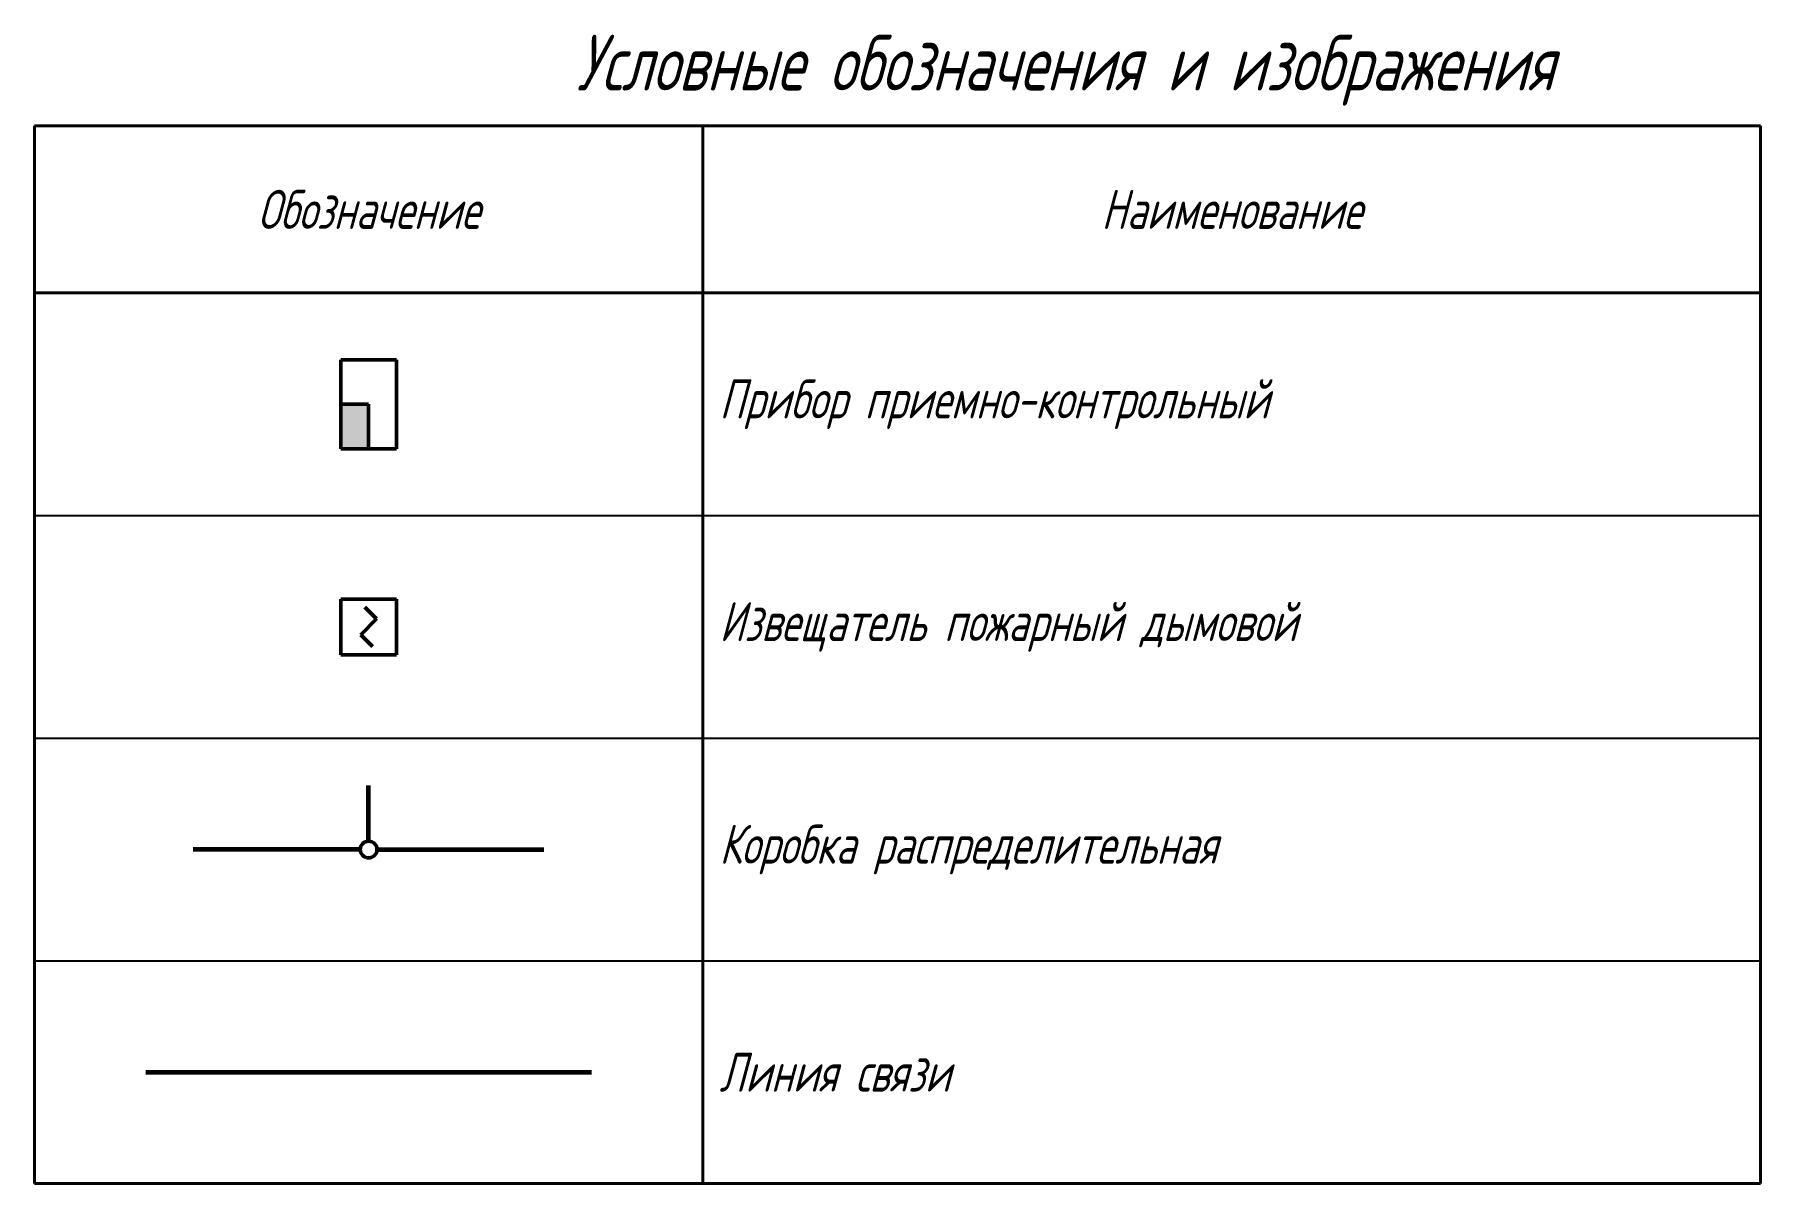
# Model space of a CAD drawing. Header units: millimetres. Extents: x 1036 to 2797, y -46 to 578.
# Drawn here: x 2688.2 to 2796.7, y 281.1 to 353.3 of the extents above; entities that cross this region are included whole.
import ezdxf

# ---------------------------------------------------------------- set-up
doc = ezdxf.new("R2010")
doc.units = ezdxf.units.MM
for name, color, linetype, lineweight in [('Датчики (Вновь)', 2, 'Continuous', 50), ('Линия связи (Вновь)', 3, 'Continuous', 60), ('ППК и др. приБоры', 171, 'Continuous', 50), ('Связь', 84, 'Continuous', 50), ('ТаБлица', 253, 'Continuous', 25)]:
    doc.layers.add(name, color=color, linetype=linetype, lineweight=lineweight)
doc.styles.add('Simplex', font='simplex.shx', dxfattribs={"width": 0.7, "oblique": 15})

# ---------------------------------------------------------------- blocks, each defined once
blk = doc.blocks.new('*T42')
at = {"layer": 'ТаБлица', "color": 0, "linetype": 'ByBlock', "lineweight": 40, "transparency": 16777216}
for p, q in [((0, 0), (108.5, 0)), ((0, 0), (0, -66.5)), ((42, 0), (42, -66.5)), ((108.5, 0), (108.5, -66.5)), ((0, -10.5), (108.5, -10.5)), ((0, -66.5), (108.5, -66.5))]:
    blk.add_line(p, q, dxfattribs=at)
at = {"layer": 'ТаБлица', "color": 5, "linetype": 'ByBlock', "lineweight": 25, "transparency": 16777216}
for p, q in [((0, -24.5), (108.5, -24.5)), ((0, -38.5), (108.5, -38.5)), ((0, -52.5), (108.5, -52.5))]:
    blk.add_line(p, q, dxfattribs=at)
at = {"layer": 'ТаБлица', "color": 2, "transparency": 16777216, "char_height": 2.45, "style": 'Simplex'}
for s, insert, width, attachment_point in [('Обозначение', (21, -5.25), 42, 5), ('Наименование', (75.25, -5.25), 66.5, 5), ('Прибор приемно-контрольный', (43.05, -17.5), 64.4, 4), ('Извещатель пожарный дымовой', (43.05, -31.5), 64.4, 4), ('Коробка распределительная', (43.05, -45.5), 64.4, 4), ('Линия связи', (43.05, -59.5), 64.4, 4)]:
    blk.add_mtext(s, dxfattribs=dict(at, insert=insert, width=width, attachment_point=attachment_point))
blk = doc.blocks.new('A$C3B4B2642')
at = {"layer": 'ППК и др. приБоры'}
blk.add_hatch(color=256, dxfattribs=at).paths.add_polyline_path([(4, 2.5), (4, 0), (8, 0), (8, 2.5)])
for p, q in [((0, 5), (0, 0)), ((8, 5), (0, 5)), ((8, 0), (8, 5)), ((4, 0), (4, 2.5)), ((4, 2.5), (8, 2.5)), ((0, 0), (8, 0))]:
    blk.add_line(p, q, dxfattribs=at)
blk = doc.blocks.new('A$C22FD429A')
at = {"layer": 'Датчики (Вновь)'}
for p, q in [((0, 5), (5, 5)), ((0, 0), (0, 5)), ((5, 5), (5, 0)), ((1.79, 1.79), (3.21, 3.21)), ((3.21, 3.21), (2.15, 4.27)), ((1.79, 1.79), (2.85, 0.73)), ((5, 0), (0, 0))]:
    blk.add_line(p, q, dxfattribs=at)

msp = doc.modelspace()

# ---------------------------------------------------------------- linework, layer by layer
at = {"layer": 'Линия связи (Вновь)'}
for p, q in [((2709.25, 302.61), (2709.25, 306.11)), ((2708.72, 302.09), (2698.22, 302.09)), ((2709.77, 302.09), (2720.27, 302.09)), ((2695.25, 288.09), (2723.25, 288.09))]:
    msp.add_line(p, q, dxfattribs=at)
at = {"layer": 'Связь'}
msp.add_circle((2709.25, 302.09), 0.525, dxfattribs=at)

# ---------------------------------------------------------------- block references
msp.add_blockref('*T42', (2688.25, 347.59))
at = {"xscale": 0.7, "yscale": 0.7, "zscale": 0.7, "rotation": 270}
msp.add_blockref('A$C3B4B2642', (2707.5, 332.89), dxfattribs=at)
at = {"xscale": 0.7, "yscale": 0.7, "zscale": 0.7}
msp.add_blockref('A$C22FD429A', (2707.5, 314.34), dxfattribs=at)

# ---------------------------------------------------------------- texts
at = {"layer": 'ТаБлица', "color": 2, "insert": (2753.04, 351.09), "char_height": 3.5, "width": 129.4197, "attachment_point": 5, "style": 'Simplex'}
msp.add_mtext('Условные обозначения и изображения', dxfattribs=at)

doc.saveas('drawing.dxf')
